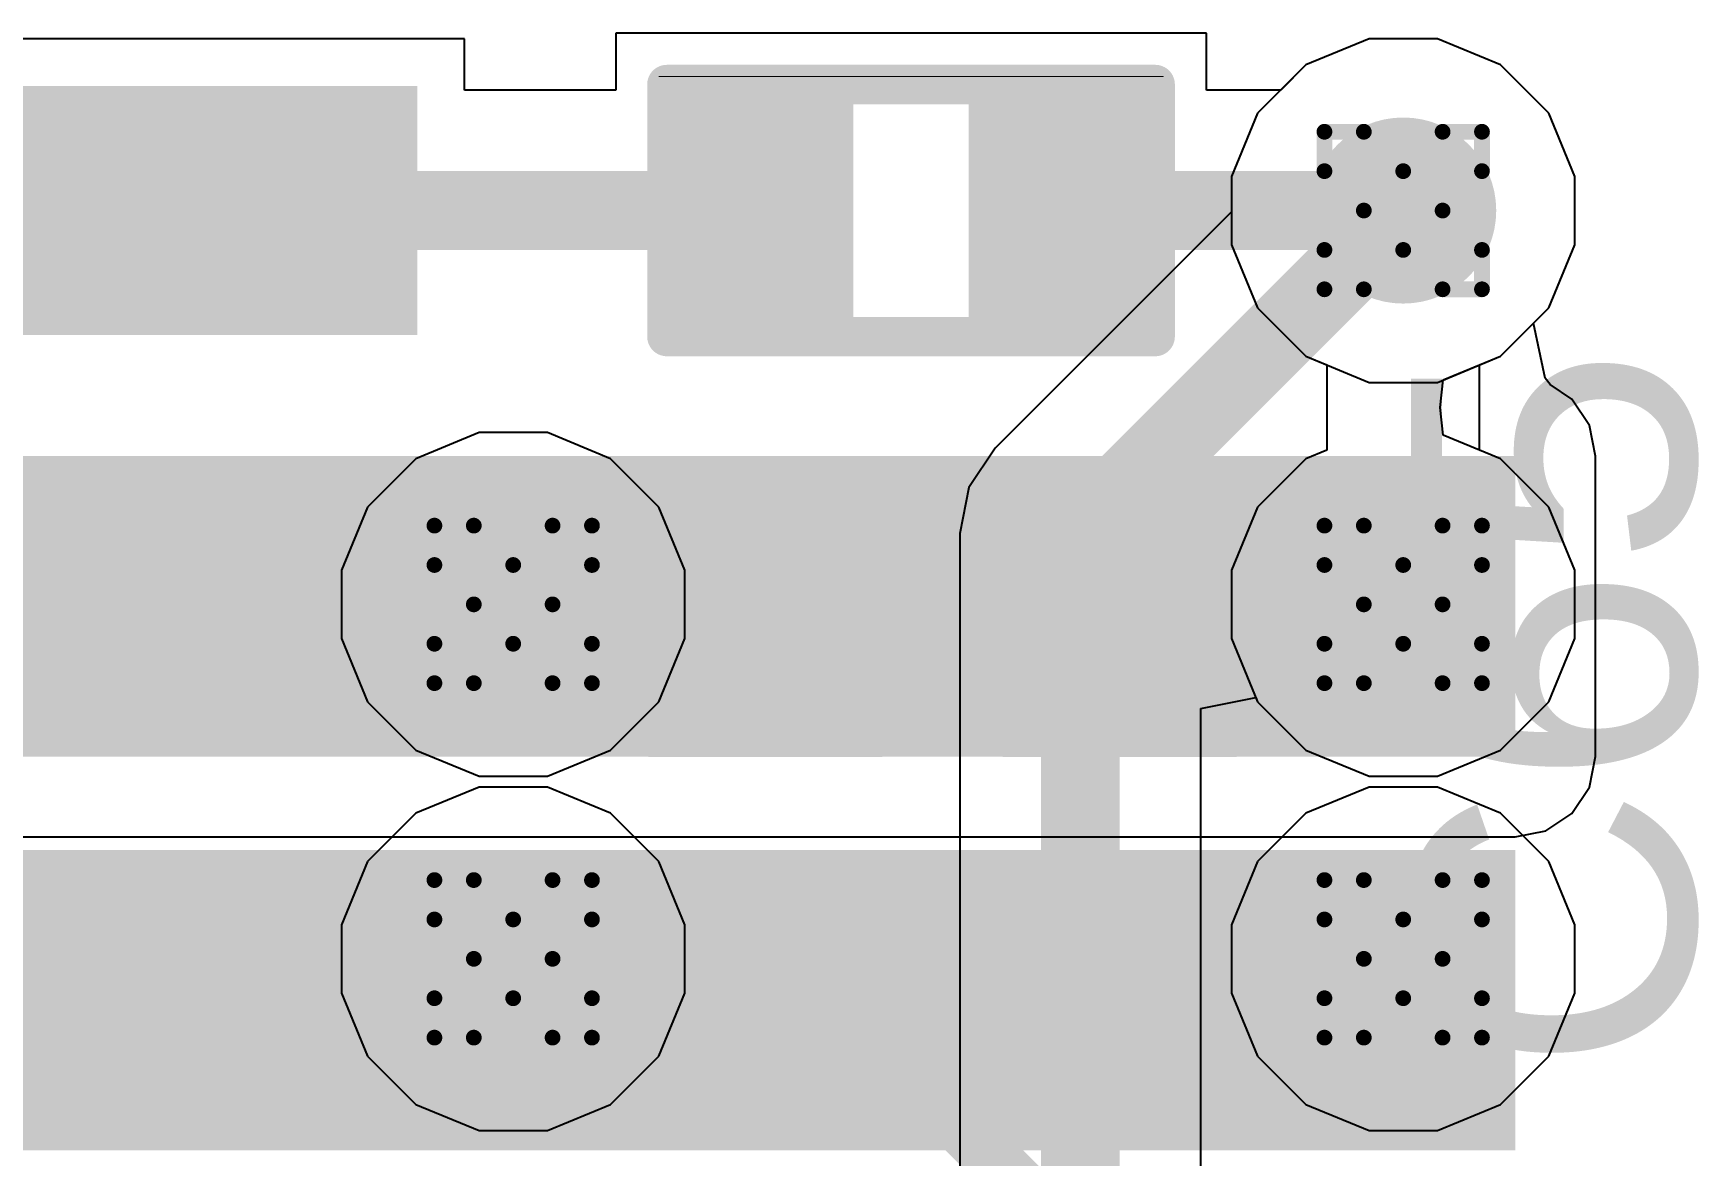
# Model space of a CAD drawing. Header units: inches. Extents: x -11 to 5379, y 0 to 5429.
# Drawn here: x 55.86 to 61.23, y 77.42 to 81.04 of the extents above; entities that cross this region are included whole.
import ezdxf

# ---------------------------------------------------------------- set-up
doc = ezdxf.new("R2010")
doc.units = ezdxf.units.IN
for name, color, linetype in [('Bottom Layer', 5, 'Continuous'), ('Drill Drawing', 1, 'Continuous'), ('GND', 16, 'Continuous'), ('PWR', 76, 'Continuous'), ('Top Layer', 1, 'Continuous'), ('Top Overlay', 2, 'Continuous'), ('Top Paste', 8, 'Continuous'), ('Top Solder', 216, 'Continuous'), ('Via Holes', 16, 'Continuous')]:
    doc.layers.add(name, color=color, linetype=linetype)
doc.styles.add('Arial', font='', dxfattribs={"height": 0.2})
doc.styles.get('Arial').set_extended_font_data('Arial')

# ---------------------------------------------------------------- blocks, each defined once
blk = doc.blocks.new('C___0402_8')
at = {"layer": 'Top Layer'}
for points in [[(-0.6985, -0.3175), (-0.6985, 0.3175), (-0.2413, 0.3175), (-0.2413, -0.3175)], [(0.2413, -0.3175), (0.2413, 0.3175), (0.6985, 0.3175), (0.6985, -0.3175)]]:
    blk.add_hatch(color=1, dxfattribs=at).paths.add_polyline_path(points)
at = {"layer": 'Top Paste'}
for points in [[(-0.6985, -0.3175), (-0.6985, 0.3175), (-0.2413, 0.3175), (-0.2413, -0.3175)], [(0.2413, -0.3175), (0.2413, 0.3175), (0.6985, 0.3175), (0.6985, -0.3175)]]:
    blk.add_hatch(color=8, dxfattribs=at).paths.add_polyline_path(points)
at = {"layer": 'Top Solder'}
for points in [[(-0.7585, -0.3775), (-0.7585, 0.3775), (-0.1813, 0.3775), (-0.1813, -0.3775)], [(0.1813, -0.3775), (0.1813, 0.3775), (0.7585, 0.3775), (0.7585, -0.3775)]]:
    blk.add_hatch(color=216, dxfattribs=at).paths.add_polyline_path(points)
at = {"layer": 'Top Overlay'}
for points in [[(-0.7874, 0.4064, 0.127, 0.127, 0), (-0.7874, -0.4064, 0.127, 0.127, 0)], [(-0.7874, 0.4064, 0.127, 0.127, 0), (-0.2794, 0.4064, 0.127, 0.127, 0)], [(0.2794, 0.4064, 0.127, 0.127, 0), (0.7874, 0.4064, 0.127, 0.127, 0)], [(0.7874, 0.4064, 0.127, 0.127, 0), (0.7874, -0.4064, 0.127, 0.127, 0)], [(-0.7874, -0.4064, 0.127, 0.127, 0), (-0.2794, -0.4064, 0.127, 0.127, 0)], [(0.2794, -0.4064, 0.127, 0.127, 0), (0.7874, -0.4064, 0.127, 0.127, 0)]]:
    blk.add_lwpolyline(points, format="xyseb", dxfattribs=at)
for points in [[(-0.8191, 0.4064, 0.0635, 0.0635, 1), (-0.7556, 0.4064, 0.0635, 0.0635, 1)], [(-0.8191, 0.4064, 0.0635, 0.0635, 1), (-0.7556, 0.4064, 0.0635, 0.0635, 1)], [(-0.3111, 0.4064, 0.0635, 0.0635, 1), (-0.2477, 0.4064, 0.0635, 0.0635, 1)], [(0.2477, 0.4064, 0.0635, 0.0635, 1), (0.3111, 0.4064, 0.0635, 0.0635, 1)], [(0.7556, 0.4064, 0.0635, 0.0635, 1), (0.8191, 0.4064, 0.0635, 0.0635, 1)], [(0.7556, 0.4064, 0.0635, 0.0635, 1), (0.8191, 0.4064, 0.0635, 0.0635, 1)], [(-0.8191, -0.4064, 0.0635, 0.0635, 1), (-0.7556, -0.4064, 0.0635, 0.0635, 1)], [(-0.8191, -0.4064, 0.0635, 0.0635, 1), (-0.7556, -0.4064, 0.0635, 0.0635, 1)], [(-0.3111, -0.4064, 0.0635, 0.0635, 1), (-0.2477, -0.4064, 0.0635, 0.0635, 1)], [(0.2477, -0.4064, 0.0635, 0.0635, 1), (0.3111, -0.4064, 0.0635, 0.0635, 1)], [(0.7556, -0.4064, 0.0635, 0.0635, 1), (0.8191, -0.4064, 0.0635, 0.0635, 1)], [(0.7556, -0.4064, 0.0635, 0.0635, 1), (0.8191, -0.4064, 0.0635, 0.0635, 1)]]:
    blk.add_lwpolyline(points, format="xyseb", close=True, dxfattribs=at)
blk = doc.blocks.new('SOIC_8_0_154___3_90___W______62')
at = {"layer": 'Top Layer'}
for points in [[(-3.475, 0.335), (-3.475, 0.935), (-1.925, 0.935), (-1.925, 0.335)], [(-3.475, -0.935), (-3.475, -0.335), (-1.925, -0.335), (-1.925, -0.935)], [(-3.475, -2.205), (-3.475, -1.605), (-1.925, -1.605), (-1.925, -2.205)]]:
    blk.add_hatch(color=1, dxfattribs=at).paths.add_polyline_path(points)
at = {"layer": 'Top Paste'}
for points in [[(-3.475, 0.335), (-3.475, 0.935), (-1.925, 0.935), (-1.925, 0.335)], [(-3.475, -0.935), (-3.475, -0.335), (-1.925, -0.335), (-1.925, -0.935)], [(-3.475, -2.205), (-3.475, -1.605), (-1.925, -1.605), (-1.925, -2.205)]]:
    blk.add_hatch(color=8, dxfattribs=at).paths.add_polyline_path(points)
at = {"layer": 'Top Solder'}
for points in [[(-3.5766, 0.2334), (-3.5766, 1.0366), (-1.8234, 1.0366), (-1.8234, 0.2334)], [(-3.5766, -1.0366), (-3.5766, -0.2334), (-1.8234, -0.2334), (-1.8234, -1.0366)], [(-3.5766, -2.3066), (-3.5766, -1.5034), (-1.8234, -1.5034), (-1.8234, -2.3066)]]:
    blk.add_hatch(color=216, dxfattribs=at).paths.add_polyline_path(points)
blk = doc.blocks.new('R___0402_66')
at = {"layer": 'Top Layer'}
for points in [[(-0.6985, -0.3175), (-0.6985, 0.3175), (-0.2413, 0.3175), (-0.2413, -0.3175)], [(0.2413, -0.3175), (0.2413, 0.3175), (0.6985, 0.3175), (0.6985, -0.3175)]]:
    blk.add_hatch(color=1, dxfattribs=at).paths.add_polyline_path(points)
at = {"layer": 'Top Paste'}
for points in [[(-0.6985, -0.3175), (-0.6985, 0.3175), (-0.2413, 0.3175), (-0.2413, -0.3175)], [(0.2413, -0.3175), (0.2413, 0.3175), (0.6985, 0.3175), (0.6985, -0.3175)]]:
    blk.add_hatch(color=8, dxfattribs=at).paths.add_polyline_path(points)
at = {"layer": 'Top Solder'}
for points in [[(-0.7535, -0.3725), (-0.7535, 0.3725), (-0.1863, 0.3725), (-0.1863, -0.3725)], [(0.1863, -0.3725), (0.1863, 0.3725), (0.7535, 0.3725), (0.7535, -0.3725)]]:
    blk.add_hatch(color=216, dxfattribs=at).paths.add_polyline_path(points)
at = {"layer": 'Top Overlay'}
for points in [[(-0.7874, 0.4064, 0.127, 0.127, 0), (-0.7874, -0.4064, 0.127, 0.127, 0)], [(0.7874, 0.4064, 0.127, 0.127, 0), (-0.7874, 0.4064, 0.127, 0.127, 0)], [(0.7874, 0.4064, 0.127, 0.127, 0), (0.7874, -0.4064, 0.127, 0.127, 0)], [(0.7874, -0.4064, 0.127, 0.127, 0), (-0.7874, -0.4064, 0.127, 0.127, 0)], [(0.8128, -0.4318, 0.00323, 0.00323, 0), (-0.8128, -0.4318, 0.00323, 0.00323, 0)]]:
    blk.add_lwpolyline(points, format="xyseb", dxfattribs=at)
for points in [[(-0.8191, 0.4064, 0.0635, 0.0635, 1), (-0.7556, 0.4064, 0.0635, 0.0635, 1)], [(-0.8191, 0.4064, 0.0635, 0.0635, 1), (-0.7556, 0.4064, 0.0635, 0.0635, 1)], [(0.7556, 0.4064, 0.0635, 0.0635, 1), (0.8191, 0.4064, 0.0635, 0.0635, 1)], [(0.7556, 0.4064, 0.0635, 0.0635, 1), (0.8191, 0.4064, 0.0635, 0.0635, 1)], [(-0.8191, -0.4064, 0.0635, 0.0635, 1), (-0.7556, -0.4064, 0.0635, 0.0635, 1)], [(-0.8191, -0.4064, 0.0635, 0.0635, 1), (-0.7556, -0.4064, 0.0635, 0.0635, 1)], [(0.7556, -0.4064, 0.0635, 0.0635, 1), (0.8191, -0.4064, 0.0635, 0.0635, 1)], [(0.7556, -0.4064, 0.0635, 0.0635, 1), (0.8191, -0.4064, 0.0635, 0.0635, 1)], [(-0.8136, -0.4318, 0.00161, 0.00161, 1), (-0.812, -0.4318, 0.00161, 0.00161, 1)], [(0.812, -0.4318, 0.00161, 0.00161, 1), (0.8136, -0.4318, 0.00161, 0.00161, 1)]]:
    blk.add_lwpolyline(points, format="xyseb", close=True, dxfattribs=at)
blk = doc.blocks.new('C___0402_72')
at = {"layer": 'Top Layer'}
for points in [[(-0.6985, -0.3175), (-0.6985, 0.3175), (-0.2413, 0.3175), (-0.2413, -0.3175)], [(0.2413, -0.3175), (0.2413, 0.3175), (0.6985, 0.3175), (0.6985, -0.3175)]]:
    blk.add_hatch(color=1, dxfattribs=at).paths.add_polyline_path(points)
at = {"layer": 'Top Paste'}
for points in [[(-0.6985, -0.3175), (-0.6985, 0.3175), (-0.2413, 0.3175), (-0.2413, -0.3175)], [(0.2413, -0.3175), (0.2413, 0.3175), (0.6985, 0.3175), (0.6985, -0.3175)]]:
    blk.add_hatch(color=8, dxfattribs=at).paths.add_polyline_path(points)
at = {"layer": 'Top Solder'}
for points in [[(-0.7585, -0.3775), (-0.7585, 0.3775), (-0.1813, 0.3775), (-0.1813, -0.3775)], [(0.1813, -0.3775), (0.1813, 0.3775), (0.7585, 0.3775), (0.7585, -0.3775)]]:
    blk.add_hatch(color=216, dxfattribs=at).paths.add_polyline_path(points)
at = {"layer": 'Top Overlay'}
for points in [[(-0.7874, 0.4064, 0.127, 0.127, 0), (-0.7874, -0.4064, 0.127, 0.127, 0)], [(-0.7874, 0.4064, 0.127, 0.127, 0), (-0.2794, 0.4064, 0.127, 0.127, 0)], [(0.2794, 0.4064, 0.127, 0.127, 0), (0.7874, 0.4064, 0.127, 0.127, 0)], [(0.7874, 0.4064, 0.127, 0.127, 0), (0.7874, -0.4064, 0.127, 0.127, 0)], [(-0.7874, -0.4064, 0.127, 0.127, 0), (-0.2794, -0.4064, 0.127, 0.127, 0)], [(0.2794, -0.4064, 0.127, 0.127, 0), (0.7874, -0.4064, 0.127, 0.127, 0)]]:
    blk.add_lwpolyline(points, format="xyseb", dxfattribs=at)
for points in [[(-0.8191, 0.4064, 0.0635, 0.0635, 1), (-0.7556, 0.4064, 0.0635, 0.0635, 1)], [(-0.8191, 0.4064, 0.0635, 0.0635, 1), (-0.7556, 0.4064, 0.0635, 0.0635, 1)], [(-0.3111, 0.4064, 0.0635, 0.0635, 1), (-0.2477, 0.4064, 0.0635, 0.0635, 1)], [(0.2477, 0.4064, 0.0635, 0.0635, 1), (0.3111, 0.4064, 0.0635, 0.0635, 1)], [(0.7556, 0.4064, 0.0635, 0.0635, 1), (0.8191, 0.4064, 0.0635, 0.0635, 1)], [(0.7556, 0.4064, 0.0635, 0.0635, 1), (0.8191, 0.4064, 0.0635, 0.0635, 1)], [(-0.8191, -0.4064, 0.0635, 0.0635, 1), (-0.7556, -0.4064, 0.0635, 0.0635, 1)], [(-0.8191, -0.4064, 0.0635, 0.0635, 1), (-0.7556, -0.4064, 0.0635, 0.0635, 1)], [(-0.3111, -0.4064, 0.0635, 0.0635, 1), (-0.2477, -0.4064, 0.0635, 0.0635, 1)], [(0.2477, -0.4064, 0.0635, 0.0635, 1), (0.3111, -0.4064, 0.0635, 0.0635, 1)], [(0.7556, -0.4064, 0.0635, 0.0635, 1), (0.8191, -0.4064, 0.0635, 0.0635, 1)], [(0.7556, -0.4064, 0.0635, 0.0635, 1), (0.8191, -0.4064, 0.0635, 0.0635, 1)]]:
    blk.add_lwpolyline(points, format="xyseb", close=True, dxfattribs=at)

msp = doc.modelspace()

# ---------------------------------------------------------------- hatches: boundary and pattern name
at = {"layer": 'Bottom Layer'}
h = msp.add_hatch(color=5, dxfattribs=at)
edge = h.paths.add_edge_path()
edge.add_arc((60.2742, 80.4653), 0.3, 0, 360)
h = msp.add_hatch(color=5, dxfattribs=at)
edge = h.paths.add_edge_path()
edge.add_arc((57.404, 79.1953), 0.3, 0, 360)
h = msp.add_hatch(color=5, dxfattribs=at)
edge = h.paths.add_edge_path()
edge.add_arc((60.2742, 79.1953), 0.3, 0, 360)
h = msp.add_hatch(color=5, dxfattribs=at)
edge = h.paths.add_edge_path()
edge.add_arc((57.404, 78.0523), 0.3, 0, 360)
h = msp.add_hatch(color=5, dxfattribs=at)
edge = h.paths.add_edge_path()
edge.add_arc((60.2742, 78.0523), 0.3, 0, 360)
at = {"layer": 'GND'}
h = msp.add_hatch(color=16, dxfattribs=at)
edge = h.paths.add_edge_path()
edge.add_arc((60.2742, 80.4653), 0.3, 0, 360)
h = msp.add_hatch(color=16, dxfattribs=at)
edge = h.paths.add_edge_path()
edge.add_arc((57.404, 79.1953), 0.3, 0, 360)
h = msp.add_hatch(color=16, dxfattribs=at)
edge = h.paths.add_edge_path()
edge.add_arc((60.2742, 79.1953), 0.3, 0, 360)
h = msp.add_hatch(color=16, dxfattribs=at)
edge = h.paths.add_edge_path()
edge.add_arc((57.404, 78.0523), 0.3, 0, 360)
h = msp.add_hatch(color=16, dxfattribs=at)
edge = h.paths.add_edge_path()
edge.add_arc((60.2742, 78.0523), 0.3, 0, 360)
at = {"layer": 'PWR'}
h = msp.add_hatch(color=76, dxfattribs=at)
edge = h.paths.add_edge_path()
edge.add_arc((60.2742, 80.4653), 0.3, 0, 360)
h = msp.add_hatch(color=76, dxfattribs=at)
edge = h.paths.add_edge_path()
edge.add_arc((57.404, 79.1953), 0.3, 0, 360)
h = msp.add_hatch(color=76, dxfattribs=at)
edge = h.paths.add_edge_path()
edge.add_arc((60.2742, 79.1953), 0.3, 0, 360)
h = msp.add_hatch(color=76, dxfattribs=at)
edge = h.paths.add_edge_path()
edge.add_arc((57.404, 78.0523), 0.3, 0, 360)
h = msp.add_hatch(color=76, dxfattribs=at)
edge = h.paths.add_edge_path()
edge.add_arc((60.2742, 78.0523), 0.3, 0, 360)
at = {"layer": 'Top Layer'}
h = msp.add_hatch(color=1, dxfattribs=at)
edge = h.paths.add_edge_path()
edge.add_arc((60.2742, 80.4653), 0.3, 0, 360)
for points in [[(55.3455, 78.7046), (60.6353, 78.7046), (60.6353, 79.6735), (55.3455, 79.6735)], [(55.3455, 77.4346), (60.6353, 77.4346), (60.6353, 78.4035), (55.3455, 78.4035)]]:
    msp.add_hatch(color=1, dxfattribs=at).paths.add_polyline_path(points)
h = msp.add_hatch(color=1, dxfattribs=at)
edge = h.paths.add_edge_path()
edge.add_arc((57.404, 79.1953), 0.3, 0, 360)
h = msp.add_hatch(color=1, dxfattribs=at)
edge = h.paths.add_edge_path()
edge.add_arc((60.2742, 79.1953), 0.3, 0, 360)
h = msp.add_hatch(color=1, dxfattribs=at)
edge = h.paths.add_edge_path()
edge.add_arc((57.404, 78.0523), 0.3, 0, 360)
h = msp.add_hatch(color=1, dxfattribs=at)
edge = h.paths.add_edge_path()
edge.add_arc((60.2742, 78.0523), 0.3, 0, 360)
at = {"layer": 'Via Holes'}
h = msp.add_hatch(color=7, dxfattribs=at)
edge = h.paths.add_edge_path()
edge.add_arc((60.2742, 80.4653), 0.15, 0, 360)
h = msp.add_hatch(color=7, dxfattribs=at)
edge = h.paths.add_edge_path()
edge.add_arc((57.404, 79.1953), 0.15, 0, 360)
h = msp.add_hatch(color=7, dxfattribs=at)
edge = h.paths.add_edge_path()
edge.add_arc((60.2742, 79.1953), 0.15, 0, 360)
h = msp.add_hatch(color=7, dxfattribs=at)
edge = h.paths.add_edge_path()
edge.add_arc((57.404, 78.0523), 0.15, 0, 360)
h = msp.add_hatch(color=7, dxfattribs=at)
edge = h.paths.add_edge_path()
edge.add_arc((60.2742, 78.0523), 0.15, 0, 360)

# ---------------------------------------------------------------- linework, layer by layer
at = {"layer": 'Bottom Layer'}
for p, q in [((60.164, 81.0193), (59.9604, 80.9349)), ((60.3844, 81.0193), (60.164, 81.0193)), ((60.588, 80.9349), (60.3844, 81.0193)), ((59.9604, 80.9349), (59.8045, 80.7791)), ((60.7439, 80.7791), (60.588, 80.9349)), ((59.8045, 80.7791), (59.7202, 80.5755)), ((60.8282, 80.5755), (60.7439, 80.7791)), ((59.7202, 80.5755), (59.7202, 80.4607)), ((60.8282, 80.3551), (60.8282, 80.5755)), ((59.7202, 80.4607), (58.9581, 79.6986)), ((60.7439, 80.1515), (60.8282, 80.3551)), ((60.588, 79.9956), (60.7439, 80.1515)), ((60.4035, 79.9192), (60.588, 79.9956)), ((60.3935, 79.8303), (60.4035, 79.9192)), ((60.4035, 79.7414), (60.3935, 79.8303)), ((57.2938, 79.7493), (57.0902, 79.6649)), ((57.5142, 79.7493), (57.2938, 79.7493)), ((57.7178, 79.6649), (57.5142, 79.7493)), ((60.588, 79.6649), (60.4035, 79.7414)), ((57.0902, 79.6649), (56.9343, 79.5091)), ((57.8737, 79.5091), (57.7178, 79.6649)), ((58.9581, 79.6986), (58.8739, 79.5725)), ((60.7439, 79.5091), (60.588, 79.6649)), ((58.8739, 79.5725), (58.8443, 79.4239)), ((56.9343, 79.5091), (56.85, 79.3055)), ((57.958, 79.3055), (57.8737, 79.5091)), ((60.8282, 79.3055), (60.7439, 79.5091)), ((58.8443, 79.4239), (58.8443, 70.8292)), ((56.85, 79.3055), (56.85, 79.0851)), ((57.958, 79.0851), (57.958, 79.3055)), ((60.8282, 79.0851), (60.8282, 79.3055)), ((56.85, 79.0851), (56.9343, 78.8815)), ((57.8737, 78.8815), (57.958, 79.0851)), ((60.7439, 78.8815), (60.8282, 79.0851)), ((56.9343, 78.8815), (57.0902, 78.7256)), ((57.7178, 78.7256), (57.8737, 78.8815)), ((59.6213, 78.8593), (59.7991, 78.8947)), ((59.6213, 76.9913), (59.6213, 78.8593)), ((59.7991, 78.8947), (59.8045, 78.8815)), ((59.8045, 78.8815), (59.9604, 78.7256)), ((60.588, 78.7256), (60.7439, 78.8815)), ((57.0902, 78.7256), (57.2938, 78.6413)), ((57.5142, 78.6413), (57.7178, 78.7256)), ((59.9604, 78.7256), (60.164, 78.6413)), ((60.3844, 78.6413), (60.588, 78.7256)), ((57.2938, 78.6413), (57.5142, 78.6413)), ((60.164, 78.6413), (60.3844, 78.6413))]:
    msp.add_line(p, q, dxfattribs=at)
for points in [[(59.2328, 79.4239, 0.254, 0.254, 0), (60.2742, 80.4653, 0.254, 0.254, 0)], [(59.2328, 70.4342, 0.254, 0.254, 0), (59.2328, 79.4239, 0.254, 0.254, 0)]]:
    msp.add_lwpolyline(points, format="xyseb", dxfattribs=at)
for points in [[(60.2107, 80.4653, 0.127, 0.127, 1), (60.3377, 80.4653, 0.127, 0.127, 1)], [(59.1693, 79.4239, 0.127, 0.127, 1), (59.2963, 79.4239, 0.127, 0.127, 1)], [(59.1693, 79.4239, 0.127, 0.127, 1), (59.2963, 79.4239, 0.127, 0.127, 1)]]:
    msp.add_lwpolyline(points, format="xyseb", close=True, dxfattribs=at)
at = {"layer": 'Drill Drawing'}
for points in [[(60.0202, 80.5923, 0.0508, 0.0508, 0), (60.0202, 80.7193, 0.0508, 0.0508, 0)], [(60.0202, 80.7193, 0.0508, 0.0508, 0), (60.1472, 80.7193, 0.0508, 0.0508, 0)], [(60.1472, 80.7193, 0.0508, 0.0508, 0), (60.2742, 80.5923, 0.0508, 0.0508, 0)], [(60.2742, 80.5923, 0.0508, 0.0508, 0), (60.4012, 80.7193, 0.0508, 0.0508, 0)], [(60.4012, 80.7193, 0.0508, 0.0508, 0), (60.5282, 80.7193, 0.0508, 0.0508, 0)], [(60.5282, 80.5923, 0.0508, 0.0508, 0), (60.5282, 80.7193, 0.0508, 0.0508, 0)], [(60.0202, 80.5923, 0.0508, 0.0508, 0), (60.1472, 80.4653, 0.0508, 0.0508, 0)], [(60.4012, 80.4653, 0.0508, 0.0508, 0), (60.5282, 80.5923, 0.0508, 0.0508, 0)], [(60.0202, 80.3383, 0.0508, 0.0508, 0), (60.1472, 80.4653, 0.0508, 0.0508, 0)], [(60.4012, 80.4653, 0.0508, 0.0508, 0), (60.5282, 80.3383, 0.0508, 0.0508, 0)], [(60.0202, 80.2113, 0.0508, 0.0508, 0), (60.0202, 80.3383, 0.0508, 0.0508, 0)], [(60.1472, 80.2113, 0.0508, 0.0508, 0), (60.2742, 80.3383, 0.0508, 0.0508, 0)], [(60.2742, 80.3383, 0.0508, 0.0508, 0), (60.4012, 80.2113, 0.0508, 0.0508, 0)], [(60.5282, 80.2113, 0.0508, 0.0508, 0), (60.5282, 80.3383, 0.0508, 0.0508, 0)], [(60.0202, 80.2113, 0.0508, 0.0508, 0), (60.1472, 80.2113, 0.0508, 0.0508, 0)], [(60.4012, 80.2113, 0.0508, 0.0508, 0), (60.5282, 80.2113, 0.0508, 0.0508, 0)], [(57.15, 79.3223, 0.0508, 0.0508, 0), (57.15, 79.4493, 0.0508, 0.0508, 0)], [(57.15, 79.4493, 0.0508, 0.0508, 0), (57.277, 79.4493, 0.0508, 0.0508, 0)], [(57.277, 79.4493, 0.0508, 0.0508, 0), (57.404, 79.3223, 0.0508, 0.0508, 0)], [(57.404, 79.3223, 0.0508, 0.0508, 0), (57.531, 79.4493, 0.0508, 0.0508, 0)], [(57.531, 79.4493, 0.0508, 0.0508, 0), (57.658, 79.4493, 0.0508, 0.0508, 0)], [(57.658, 79.3223, 0.0508, 0.0508, 0), (57.658, 79.4493, 0.0508, 0.0508, 0)], [(60.0202, 79.3223, 0.0508, 0.0508, 0), (60.0202, 79.4493, 0.0508, 0.0508, 0)], [(60.0202, 79.4493, 0.0508, 0.0508, 0), (60.1472, 79.4493, 0.0508, 0.0508, 0)], [(60.1472, 79.4493, 0.0508, 0.0508, 0), (60.2742, 79.3223, 0.0508, 0.0508, 0)], [(60.2742, 79.3223, 0.0508, 0.0508, 0), (60.4012, 79.4493, 0.0508, 0.0508, 0)], [(60.4012, 79.4493, 0.0508, 0.0508, 0), (60.5282, 79.4493, 0.0508, 0.0508, 0)], [(60.5282, 79.3223, 0.0508, 0.0508, 0), (60.5282, 79.4493, 0.0508, 0.0508, 0)], [(57.15, 79.3223, 0.0508, 0.0508, 0), (57.277, 79.1953, 0.0508, 0.0508, 0)], [(57.531, 79.1953, 0.0508, 0.0508, 0), (57.658, 79.3223, 0.0508, 0.0508, 0)], [(60.0202, 79.3223, 0.0508, 0.0508, 0), (60.1472, 79.1953, 0.0508, 0.0508, 0)], [(60.4012, 79.1953, 0.0508, 0.0508, 0), (60.5282, 79.3223, 0.0508, 0.0508, 0)], [(57.15, 79.0683, 0.0508, 0.0508, 0), (57.277, 79.1953, 0.0508, 0.0508, 0)], [(57.531, 79.1953, 0.0508, 0.0508, 0), (57.658, 79.0683, 0.0508, 0.0508, 0)], [(60.0202, 79.0683, 0.0508, 0.0508, 0), (60.1472, 79.1953, 0.0508, 0.0508, 0)], [(60.4012, 79.1953, 0.0508, 0.0508, 0), (60.5282, 79.0683, 0.0508, 0.0508, 0)], [(57.15, 78.9413, 0.0508, 0.0508, 0), (57.15, 79.0683, 0.0508, 0.0508, 0)], [(57.277, 78.9413, 0.0508, 0.0508, 0), (57.404, 79.0683, 0.0508, 0.0508, 0)], [(57.404, 79.0683, 0.0508, 0.0508, 0), (57.531, 78.9413, 0.0508, 0.0508, 0)], [(57.658, 78.9413, 0.0508, 0.0508, 0), (57.658, 79.0683, 0.0508, 0.0508, 0)], [(60.0202, 78.9413, 0.0508, 0.0508, 0), (60.0202, 79.0683, 0.0508, 0.0508, 0)], [(60.1472, 78.9413, 0.0508, 0.0508, 0), (60.2742, 79.0683, 0.0508, 0.0508, 0)], [(60.2742, 79.0683, 0.0508, 0.0508, 0), (60.4012, 78.9413, 0.0508, 0.0508, 0)], [(60.5282, 78.9413, 0.0508, 0.0508, 0), (60.5282, 79.0683, 0.0508, 0.0508, 0)], [(57.15, 78.9413, 0.0508, 0.0508, 0), (57.277, 78.9413, 0.0508, 0.0508, 0)], [(57.531, 78.9413, 0.0508, 0.0508, 0), (57.658, 78.9413, 0.0508, 0.0508, 0)], [(60.0202, 78.9413, 0.0508, 0.0508, 0), (60.1472, 78.9413, 0.0508, 0.0508, 0)], [(60.4012, 78.9413, 0.0508, 0.0508, 0), (60.5282, 78.9413, 0.0508, 0.0508, 0)], [(57.15, 78.1793, 0.0508, 0.0508, 0), (57.15, 78.3063, 0.0508, 0.0508, 0)], [(57.15, 78.3063, 0.0508, 0.0508, 0), (57.277, 78.3063, 0.0508, 0.0508, 0)], [(57.277, 78.3063, 0.0508, 0.0508, 0), (57.404, 78.1793, 0.0508, 0.0508, 0)], [(57.404, 78.1793, 0.0508, 0.0508, 0), (57.531, 78.3063, 0.0508, 0.0508, 0)], [(57.531, 78.3063, 0.0508, 0.0508, 0), (57.658, 78.3063, 0.0508, 0.0508, 0)], [(57.658, 78.1793, 0.0508, 0.0508, 0), (57.658, 78.3063, 0.0508, 0.0508, 0)], [(60.0202, 78.1793, 0.0508, 0.0508, 0), (60.0202, 78.3063, 0.0508, 0.0508, 0)], [(60.0202, 78.3063, 0.0508, 0.0508, 0), (60.1472, 78.3063, 0.0508, 0.0508, 0)], [(60.1472, 78.3063, 0.0508, 0.0508, 0), (60.2742, 78.1793, 0.0508, 0.0508, 0)], [(60.2742, 78.1793, 0.0508, 0.0508, 0), (60.4012, 78.3063, 0.0508, 0.0508, 0)], [(60.4012, 78.3063, 0.0508, 0.0508, 0), (60.5282, 78.3063, 0.0508, 0.0508, 0)], [(60.5282, 78.1793, 0.0508, 0.0508, 0), (60.5282, 78.3063, 0.0508, 0.0508, 0)], [(57.15, 78.1793, 0.0508, 0.0508, 0), (57.277, 78.0523, 0.0508, 0.0508, 0)], [(57.531, 78.0523, 0.0508, 0.0508, 0), (57.658, 78.1793, 0.0508, 0.0508, 0)], [(60.0202, 78.1793, 0.0508, 0.0508, 0), (60.1472, 78.0523, 0.0508, 0.0508, 0)], [(60.4012, 78.0523, 0.0508, 0.0508, 0), (60.5282, 78.1793, 0.0508, 0.0508, 0)], [(57.15, 77.9253, 0.0508, 0.0508, 0), (57.277, 78.0523, 0.0508, 0.0508, 0)], [(57.531, 78.0523, 0.0508, 0.0508, 0), (57.658, 77.9253, 0.0508, 0.0508, 0)], [(60.0202, 77.9253, 0.0508, 0.0508, 0), (60.1472, 78.0523, 0.0508, 0.0508, 0)], [(60.4012, 78.0523, 0.0508, 0.0508, 0), (60.5282, 77.9253, 0.0508, 0.0508, 0)], [(57.15, 77.7983, 0.0508, 0.0508, 0), (57.15, 77.9253, 0.0508, 0.0508, 0)], [(57.277, 77.7983, 0.0508, 0.0508, 0), (57.404, 77.9253, 0.0508, 0.0508, 0)], [(57.404, 77.9253, 0.0508, 0.0508, 0), (57.531, 77.7983, 0.0508, 0.0508, 0)], [(57.658, 77.7983, 0.0508, 0.0508, 0), (57.658, 77.9253, 0.0508, 0.0508, 0)], [(60.0202, 77.7983, 0.0508, 0.0508, 0), (60.0202, 77.9253, 0.0508, 0.0508, 0)], [(60.1472, 77.7983, 0.0508, 0.0508, 0), (60.2742, 77.9253, 0.0508, 0.0508, 0)], [(60.2742, 77.9253, 0.0508, 0.0508, 0), (60.4012, 77.7983, 0.0508, 0.0508, 0)], [(60.5282, 77.7983, 0.0508, 0.0508, 0), (60.5282, 77.9253, 0.0508, 0.0508, 0)], [(57.15, 77.7983, 0.0508, 0.0508, 0), (57.277, 77.7983, 0.0508, 0.0508, 0)], [(57.531, 77.7983, 0.0508, 0.0508, 0), (57.658, 77.7983, 0.0508, 0.0508, 0)], [(60.0202, 77.7983, 0.0508, 0.0508, 0), (60.1472, 77.7983, 0.0508, 0.0508, 0)], [(60.4012, 77.7983, 0.0508, 0.0508, 0), (60.5282, 77.7983, 0.0508, 0.0508, 0)]]:
    msp.add_lwpolyline(points, format="xyseb", dxfattribs=at)
for points in [[(60.0075, 80.7193, 0.0254, 0.0254, 1), (60.0329, 80.7193, 0.0254, 0.0254, 1)], [(60.0075, 80.7193, 0.0254, 0.0254, 1), (60.0329, 80.7193, 0.0254, 0.0254, 1)], [(60.1345, 80.7193, 0.0254, 0.0254, 1), (60.1599, 80.7193, 0.0254, 0.0254, 1)], [(60.1345, 80.7193, 0.0254, 0.0254, 1), (60.1599, 80.7193, 0.0254, 0.0254, 1)], [(60.3885, 80.7193, 0.0254, 0.0254, 1), (60.4139, 80.7193, 0.0254, 0.0254, 1)], [(60.3885, 80.7193, 0.0254, 0.0254, 1), (60.4139, 80.7193, 0.0254, 0.0254, 1)], [(60.5155, 80.7193, 0.0254, 0.0254, 1), (60.5409, 80.7193, 0.0254, 0.0254, 1)], [(60.5155, 80.7193, 0.0254, 0.0254, 1), (60.5409, 80.7193, 0.0254, 0.0254, 1)], [(60.0075, 80.5923, 0.0254, 0.0254, 1), (60.0329, 80.5923, 0.0254, 0.0254, 1)], [(60.0075, 80.5923, 0.0254, 0.0254, 1), (60.0329, 80.5923, 0.0254, 0.0254, 1)], [(60.2615, 80.5923, 0.0254, 0.0254, 1), (60.2869, 80.5923, 0.0254, 0.0254, 1)], [(60.2615, 80.5923, 0.0254, 0.0254, 1), (60.2869, 80.5923, 0.0254, 0.0254, 1)], [(60.5155, 80.5923, 0.0254, 0.0254, 1), (60.5409, 80.5923, 0.0254, 0.0254, 1)], [(60.5155, 80.5923, 0.0254, 0.0254, 1), (60.5409, 80.5923, 0.0254, 0.0254, 1)], [(60.1345, 80.4653, 0.0254, 0.0254, 1), (60.1599, 80.4653, 0.0254, 0.0254, 1)], [(60.1345, 80.4653, 0.0254, 0.0254, 1), (60.1599, 80.4653, 0.0254, 0.0254, 1)], [(60.3885, 80.4653, 0.0254, 0.0254, 1), (60.4139, 80.4653, 0.0254, 0.0254, 1)], [(60.3885, 80.4653, 0.0254, 0.0254, 1), (60.4139, 80.4653, 0.0254, 0.0254, 1)], [(60.0075, 80.3383, 0.0254, 0.0254, 1), (60.0329, 80.3383, 0.0254, 0.0254, 1)], [(60.0075, 80.3383, 0.0254, 0.0254, 1), (60.0329, 80.3383, 0.0254, 0.0254, 1)], [(60.2615, 80.3383, 0.0254, 0.0254, 1), (60.2869, 80.3383, 0.0254, 0.0254, 1)], [(60.2615, 80.3383, 0.0254, 0.0254, 1), (60.2869, 80.3383, 0.0254, 0.0254, 1)], [(60.5155, 80.3383, 0.0254, 0.0254, 1), (60.5409, 80.3383, 0.0254, 0.0254, 1)], [(60.5155, 80.3383, 0.0254, 0.0254, 1), (60.5409, 80.3383, 0.0254, 0.0254, 1)], [(60.0075, 80.2113, 0.0254, 0.0254, 1), (60.0329, 80.2113, 0.0254, 0.0254, 1)], [(60.0075, 80.2113, 0.0254, 0.0254, 1), (60.0329, 80.2113, 0.0254, 0.0254, 1)], [(60.1345, 80.2113, 0.0254, 0.0254, 1), (60.1599, 80.2113, 0.0254, 0.0254, 1)], [(60.1345, 80.2113, 0.0254, 0.0254, 1), (60.1599, 80.2113, 0.0254, 0.0254, 1)], [(60.3885, 80.2113, 0.0254, 0.0254, 1), (60.4139, 80.2113, 0.0254, 0.0254, 1)], [(60.3885, 80.2113, 0.0254, 0.0254, 1), (60.4139, 80.2113, 0.0254, 0.0254, 1)], [(60.5155, 80.2113, 0.0254, 0.0254, 1), (60.5409, 80.2113, 0.0254, 0.0254, 1)], [(60.5155, 80.2113, 0.0254, 0.0254, 1), (60.5409, 80.2113, 0.0254, 0.0254, 1)], [(57.1373, 79.4493, 0.0254, 0.0254, 1), (57.1627, 79.4493, 0.0254, 0.0254, 1)], [(57.1373, 79.4493, 0.0254, 0.0254, 1), (57.1627, 79.4493, 0.0254, 0.0254, 1)], [(57.2643, 79.4493, 0.0254, 0.0254, 1), (57.2897, 79.4493, 0.0254, 0.0254, 1)], [(57.2643, 79.4493, 0.0254, 0.0254, 1), (57.2897, 79.4493, 0.0254, 0.0254, 1)], [(57.5183, 79.4493, 0.0254, 0.0254, 1), (57.5437, 79.4493, 0.0254, 0.0254, 1)], [(57.5183, 79.4493, 0.0254, 0.0254, 1), (57.5437, 79.4493, 0.0254, 0.0254, 1)], [(57.6453, 79.4493, 0.0254, 0.0254, 1), (57.6707, 79.4493, 0.0254, 0.0254, 1)], [(57.6453, 79.4493, 0.0254, 0.0254, 1), (57.6707, 79.4493, 0.0254, 0.0254, 1)], [(60.0075, 79.4493, 0.0254, 0.0254, 1), (60.0329, 79.4493, 0.0254, 0.0254, 1)], [(60.0075, 79.4493, 0.0254, 0.0254, 1), (60.0329, 79.4493, 0.0254, 0.0254, 1)], [(60.1345, 79.4493, 0.0254, 0.0254, 1), (60.1599, 79.4493, 0.0254, 0.0254, 1)], [(60.1345, 79.4493, 0.0254, 0.0254, 1), (60.1599, 79.4493, 0.0254, 0.0254, 1)], [(60.3885, 79.4493, 0.0254, 0.0254, 1), (60.4139, 79.4493, 0.0254, 0.0254, 1)], [(60.3885, 79.4493, 0.0254, 0.0254, 1), (60.4139, 79.4493, 0.0254, 0.0254, 1)], [(60.5155, 79.4493, 0.0254, 0.0254, 1), (60.5409, 79.4493, 0.0254, 0.0254, 1)], [(60.5155, 79.4493, 0.0254, 0.0254, 1), (60.5409, 79.4493, 0.0254, 0.0254, 1)], [(57.1373, 79.3223, 0.0254, 0.0254, 1), (57.1627, 79.3223, 0.0254, 0.0254, 1)], [(57.1373, 79.3223, 0.0254, 0.0254, 1), (57.1627, 79.3223, 0.0254, 0.0254, 1)], [(57.3913, 79.3223, 0.0254, 0.0254, 1), (57.4167, 79.3223, 0.0254, 0.0254, 1)], [(57.3913, 79.3223, 0.0254, 0.0254, 1), (57.4167, 79.3223, 0.0254, 0.0254, 1)], [(57.6453, 79.3223, 0.0254, 0.0254, 1), (57.6707, 79.3223, 0.0254, 0.0254, 1)], [(57.6453, 79.3223, 0.0254, 0.0254, 1), (57.6707, 79.3223, 0.0254, 0.0254, 1)], [(60.0075, 79.3223, 0.0254, 0.0254, 1), (60.0329, 79.3223, 0.0254, 0.0254, 1)], [(60.0075, 79.3223, 0.0254, 0.0254, 1), (60.0329, 79.3223, 0.0254, 0.0254, 1)], [(60.2615, 79.3223, 0.0254, 0.0254, 1), (60.2869, 79.3223, 0.0254, 0.0254, 1)], [(60.2615, 79.3223, 0.0254, 0.0254, 1), (60.2869, 79.3223, 0.0254, 0.0254, 1)], [(60.5155, 79.3223, 0.0254, 0.0254, 1), (60.5409, 79.3223, 0.0254, 0.0254, 1)], [(60.5155, 79.3223, 0.0254, 0.0254, 1), (60.5409, 79.3223, 0.0254, 0.0254, 1)], [(57.2643, 79.1953, 0.0254, 0.0254, 1), (57.2897, 79.1953, 0.0254, 0.0254, 1)], [(57.2643, 79.1953, 0.0254, 0.0254, 1), (57.2897, 79.1953, 0.0254, 0.0254, 1)], [(57.5183, 79.1953, 0.0254, 0.0254, 1), (57.5437, 79.1953, 0.0254, 0.0254, 1)], [(57.5183, 79.1953, 0.0254, 0.0254, 1), (57.5437, 79.1953, 0.0254, 0.0254, 1)], [(60.1345, 79.1953, 0.0254, 0.0254, 1), (60.1599, 79.1953, 0.0254, 0.0254, 1)], [(60.1345, 79.1953, 0.0254, 0.0254, 1), (60.1599, 79.1953, 0.0254, 0.0254, 1)], [(60.3885, 79.1953, 0.0254, 0.0254, 1), (60.4139, 79.1953, 0.0254, 0.0254, 1)], [(60.3885, 79.1953, 0.0254, 0.0254, 1), (60.4139, 79.1953, 0.0254, 0.0254, 1)], [(57.1373, 79.0683, 0.0254, 0.0254, 1), (57.1627, 79.0683, 0.0254, 0.0254, 1)], [(57.1373, 79.0683, 0.0254, 0.0254, 1), (57.1627, 79.0683, 0.0254, 0.0254, 1)], [(57.3913, 79.0683, 0.0254, 0.0254, 1), (57.4167, 79.0683, 0.0254, 0.0254, 1)], [(57.3913, 79.0683, 0.0254, 0.0254, 1), (57.4167, 79.0683, 0.0254, 0.0254, 1)], [(57.6453, 79.0683, 0.0254, 0.0254, 1), (57.6707, 79.0683, 0.0254, 0.0254, 1)], [(57.6453, 79.0683, 0.0254, 0.0254, 1), (57.6707, 79.0683, 0.0254, 0.0254, 1)], [(60.0075, 79.0683, 0.0254, 0.0254, 1), (60.0329, 79.0683, 0.0254, 0.0254, 1)], [(60.0075, 79.0683, 0.0254, 0.0254, 1), (60.0329, 79.0683, 0.0254, 0.0254, 1)], [(60.2615, 79.0683, 0.0254, 0.0254, 1), (60.2869, 79.0683, 0.0254, 0.0254, 1)], [(60.2615, 79.0683, 0.0254, 0.0254, 1), (60.2869, 79.0683, 0.0254, 0.0254, 1)], [(60.5155, 79.0683, 0.0254, 0.0254, 1), (60.5409, 79.0683, 0.0254, 0.0254, 1)], [(60.5155, 79.0683, 0.0254, 0.0254, 1), (60.5409, 79.0683, 0.0254, 0.0254, 1)], [(57.1373, 78.9413, 0.0254, 0.0254, 1), (57.1627, 78.9413, 0.0254, 0.0254, 1)], [(57.1373, 78.9413, 0.0254, 0.0254, 1), (57.1627, 78.9413, 0.0254, 0.0254, 1)], [(57.2643, 78.9413, 0.0254, 0.0254, 1), (57.2897, 78.9413, 0.0254, 0.0254, 1)], [(57.2643, 78.9413, 0.0254, 0.0254, 1), (57.2897, 78.9413, 0.0254, 0.0254, 1)], [(57.5183, 78.9413, 0.0254, 0.0254, 1), (57.5437, 78.9413, 0.0254, 0.0254, 1)], [(57.5183, 78.9413, 0.0254, 0.0254, 1), (57.5437, 78.9413, 0.0254, 0.0254, 1)], [(57.6453, 78.9413, 0.0254, 0.0254, 1), (57.6707, 78.9413, 0.0254, 0.0254, 1)], [(57.6453, 78.9413, 0.0254, 0.0254, 1), (57.6707, 78.9413, 0.0254, 0.0254, 1)], [(60.0075, 78.9413, 0.0254, 0.0254, 1), (60.0329, 78.9413, 0.0254, 0.0254, 1)], [(60.0075, 78.9413, 0.0254, 0.0254, 1), (60.0329, 78.9413, 0.0254, 0.0254, 1)], [(60.1345, 78.9413, 0.0254, 0.0254, 1), (60.1599, 78.9413, 0.0254, 0.0254, 1)], [(60.1345, 78.9413, 0.0254, 0.0254, 1), (60.1599, 78.9413, 0.0254, 0.0254, 1)], [(60.3885, 78.9413, 0.0254, 0.0254, 1), (60.4139, 78.9413, 0.0254, 0.0254, 1)], [(60.3885, 78.9413, 0.0254, 0.0254, 1), (60.4139, 78.9413, 0.0254, 0.0254, 1)], [(60.5155, 78.9413, 0.0254, 0.0254, 1), (60.5409, 78.9413, 0.0254, 0.0254, 1)], [(60.5155, 78.9413, 0.0254, 0.0254, 1), (60.5409, 78.9413, 0.0254, 0.0254, 1)], [(57.1373, 78.3063, 0.0254, 0.0254, 1), (57.1627, 78.3063, 0.0254, 0.0254, 1)], [(57.1373, 78.3063, 0.0254, 0.0254, 1), (57.1627, 78.3063, 0.0254, 0.0254, 1)], [(57.2643, 78.3063, 0.0254, 0.0254, 1), (57.2897, 78.3063, 0.0254, 0.0254, 1)], [(57.2643, 78.3063, 0.0254, 0.0254, 1), (57.2897, 78.3063, 0.0254, 0.0254, 1)], [(57.5183, 78.3063, 0.0254, 0.0254, 1), (57.5437, 78.3063, 0.0254, 0.0254, 1)], [(57.5183, 78.3063, 0.0254, 0.0254, 1), (57.5437, 78.3063, 0.0254, 0.0254, 1)], [(57.6453, 78.3063, 0.0254, 0.0254, 1), (57.6707, 78.3063, 0.0254, 0.0254, 1)], [(57.6453, 78.3063, 0.0254, 0.0254, 1), (57.6707, 78.3063, 0.0254, 0.0254, 1)], [(60.0075, 78.3063, 0.0254, 0.0254, 1), (60.0329, 78.3063, 0.0254, 0.0254, 1)], [(60.0075, 78.3063, 0.0254, 0.0254, 1), (60.0329, 78.3063, 0.0254, 0.0254, 1)], [(60.1345, 78.3063, 0.0254, 0.0254, 1), (60.1599, 78.3063, 0.0254, 0.0254, 1)], [(60.1345, 78.3063, 0.0254, 0.0254, 1), (60.1599, 78.3063, 0.0254, 0.0254, 1)], [(60.3885, 78.3063, 0.0254, 0.0254, 1), (60.4139, 78.3063, 0.0254, 0.0254, 1)], [(60.3885, 78.3063, 0.0254, 0.0254, 1), (60.4139, 78.3063, 0.0254, 0.0254, 1)], [(60.5155, 78.3063, 0.0254, 0.0254, 1), (60.5409, 78.3063, 0.0254, 0.0254, 1)], [(60.5155, 78.3063, 0.0254, 0.0254, 1), (60.5409, 78.3063, 0.0254, 0.0254, 1)], [(57.1373, 78.1793, 0.0254, 0.0254, 1), (57.1627, 78.1793, 0.0254, 0.0254, 1)], [(57.1373, 78.1793, 0.0254, 0.0254, 1), (57.1627, 78.1793, 0.0254, 0.0254, 1)], [(57.3913, 78.1793, 0.0254, 0.0254, 1), (57.4167, 78.1793, 0.0254, 0.0254, 1)], [(57.3913, 78.1793, 0.0254, 0.0254, 1), (57.4167, 78.1793, 0.0254, 0.0254, 1)], [(57.6453, 78.1793, 0.0254, 0.0254, 1), (57.6707, 78.1793, 0.0254, 0.0254, 1)], [(57.6453, 78.1793, 0.0254, 0.0254, 1), (57.6707, 78.1793, 0.0254, 0.0254, 1)], [(60.0075, 78.1793, 0.0254, 0.0254, 1), (60.0329, 78.1793, 0.0254, 0.0254, 1)], [(60.0075, 78.1793, 0.0254, 0.0254, 1), (60.0329, 78.1793, 0.0254, 0.0254, 1)], [(60.2615, 78.1793, 0.0254, 0.0254, 1), (60.2869, 78.1793, 0.0254, 0.0254, 1)], [(60.2615, 78.1793, 0.0254, 0.0254, 1), (60.2869, 78.1793, 0.0254, 0.0254, 1)], [(60.5155, 78.1793, 0.0254, 0.0254, 1), (60.5409, 78.1793, 0.0254, 0.0254, 1)], [(60.5155, 78.1793, 0.0254, 0.0254, 1), (60.5409, 78.1793, 0.0254, 0.0254, 1)], [(57.2643, 78.0523, 0.0254, 0.0254, 1), (57.2897, 78.0523, 0.0254, 0.0254, 1)], [(57.2643, 78.0523, 0.0254, 0.0254, 1), (57.2897, 78.0523, 0.0254, 0.0254, 1)], [(57.5183, 78.0523, 0.0254, 0.0254, 1), (57.5437, 78.0523, 0.0254, 0.0254, 1)], [(57.5183, 78.0523, 0.0254, 0.0254, 1), (57.5437, 78.0523, 0.0254, 0.0254, 1)], [(60.1345, 78.0523, 0.0254, 0.0254, 1), (60.1599, 78.0523, 0.0254, 0.0254, 1)], [(60.1345, 78.0523, 0.0254, 0.0254, 1), (60.1599, 78.0523, 0.0254, 0.0254, 1)], [(60.3885, 78.0523, 0.0254, 0.0254, 1), (60.4139, 78.0523, 0.0254, 0.0254, 1)], [(60.3885, 78.0523, 0.0254, 0.0254, 1), (60.4139, 78.0523, 0.0254, 0.0254, 1)], [(57.1373, 77.9253, 0.0254, 0.0254, 1), (57.1627, 77.9253, 0.0254, 0.0254, 1)], [(57.1373, 77.9253, 0.0254, 0.0254, 1), (57.1627, 77.9253, 0.0254, 0.0254, 1)], [(57.3913, 77.9253, 0.0254, 0.0254, 1), (57.4167, 77.9253, 0.0254, 0.0254, 1)], [(57.3913, 77.9253, 0.0254, 0.0254, 1), (57.4167, 77.9253, 0.0254, 0.0254, 1)], [(57.6453, 77.9253, 0.0254, 0.0254, 1), (57.6707, 77.9253, 0.0254, 0.0254, 1)], [(57.6453, 77.9253, 0.0254, 0.0254, 1), (57.6707, 77.9253, 0.0254, 0.0254, 1)], [(60.0075, 77.9253, 0.0254, 0.0254, 1), (60.0329, 77.9253, 0.0254, 0.0254, 1)], [(60.0075, 77.9253, 0.0254, 0.0254, 1), (60.0329, 77.9253, 0.0254, 0.0254, 1)], [(60.2615, 77.9253, 0.0254, 0.0254, 1), (60.2869, 77.9253, 0.0254, 0.0254, 1)], [(60.2615, 77.9253, 0.0254, 0.0254, 1), (60.2869, 77.9253, 0.0254, 0.0254, 1)], [(60.5155, 77.9253, 0.0254, 0.0254, 1), (60.5409, 77.9253, 0.0254, 0.0254, 1)], [(60.5155, 77.9253, 0.0254, 0.0254, 1), (60.5409, 77.9253, 0.0254, 0.0254, 1)], [(57.1373, 77.7983, 0.0254, 0.0254, 1), (57.1627, 77.7983, 0.0254, 0.0254, 1)], [(57.1373, 77.7983, 0.0254, 0.0254, 1), (57.1627, 77.7983, 0.0254, 0.0254, 1)], [(57.2643, 77.7983, 0.0254, 0.0254, 1), (57.2897, 77.7983, 0.0254, 0.0254, 1)], [(57.2643, 77.7983, 0.0254, 0.0254, 1), (57.2897, 77.7983, 0.0254, 0.0254, 1)], [(57.5183, 77.7983, 0.0254, 0.0254, 1), (57.5437, 77.7983, 0.0254, 0.0254, 1)], [(57.5183, 77.7983, 0.0254, 0.0254, 1), (57.5437, 77.7983, 0.0254, 0.0254, 1)], [(57.6453, 77.7983, 0.0254, 0.0254, 1), (57.6707, 77.7983, 0.0254, 0.0254, 1)], [(57.6453, 77.7983, 0.0254, 0.0254, 1), (57.6707, 77.7983, 0.0254, 0.0254, 1)], [(60.0075, 77.7983, 0.0254, 0.0254, 1), (60.0329, 77.7983, 0.0254, 0.0254, 1)], [(60.0075, 77.7983, 0.0254, 0.0254, 1), (60.0329, 77.7983, 0.0254, 0.0254, 1)], [(60.1345, 77.7983, 0.0254, 0.0254, 1), (60.1599, 77.7983, 0.0254, 0.0254, 1)], [(60.1345, 77.7983, 0.0254, 0.0254, 1), (60.1599, 77.7983, 0.0254, 0.0254, 1)], [(60.3885, 77.7983, 0.0254, 0.0254, 1), (60.4139, 77.7983, 0.0254, 0.0254, 1)], [(60.3885, 77.7983, 0.0254, 0.0254, 1), (60.4139, 77.7983, 0.0254, 0.0254, 1)], [(60.5155, 77.7983, 0.0254, 0.0254, 1), (60.5409, 77.7983, 0.0254, 0.0254, 1)], [(60.5155, 77.7983, 0.0254, 0.0254, 1), (60.5409, 77.7983, 0.0254, 0.0254, 1)]]:
    msp.add_lwpolyline(points, format="xyseb", close=True, dxfattribs=at)
at = {"layer": 'GND'}
for p, q in [((60.164, 81.0193), (59.9604, 80.9349)), ((60.3844, 81.0193), (60.164, 81.0193)), ((60.588, 80.9349), (60.3844, 81.0193)), ((59.9604, 80.9349), (59.8045, 80.7791)), ((60.7439, 80.7791), (60.588, 80.9349)), ((59.8045, 80.7791), (59.7202, 80.5755)), ((60.8282, 80.5755), (60.7439, 80.7791)), ((59.7202, 80.5755), (59.7202, 80.3551)), ((60.8282, 80.3551), (60.8282, 80.5755)), ((59.7202, 80.3551), (59.8045, 80.1515)), ((60.7439, 80.1515), (60.8282, 80.3551)), ((59.8045, 80.1515), (59.9604, 79.9956)), ((60.588, 79.9956), (60.7439, 80.1515)), ((59.9604, 79.9956), (60.0277, 79.9678)), ((60.5207, 79.9678), (60.588, 79.9956)), ((60.0277, 79.9678), (60.0277, 79.6928)), ((60.5207, 79.6928), (60.5207, 79.9678)), ((57.2938, 79.7493), (57.0902, 79.6649)), ((57.5142, 79.7493), (57.2938, 79.7493)), ((57.7178, 79.6649), (57.5142, 79.7493)), ((57.0902, 79.6649), (56.9343, 79.5091)), ((57.8737, 79.5091), (57.7178, 79.6649)), ((59.9604, 79.6649), (59.8045, 79.5091)), ((60.0277, 79.6928), (59.9604, 79.6649)), ((60.588, 79.6649), (60.5207, 79.6928)), ((60.7439, 79.5091), (60.588, 79.6649)), ((56.9343, 79.5091), (56.85, 79.3055)), ((57.958, 79.3055), (57.8737, 79.5091)), ((59.8045, 79.5091), (59.7202, 79.3055)), ((60.8282, 79.3055), (60.7439, 79.5091)), ((56.85, 79.3055), (56.85, 79.0851)), ((57.958, 79.0851), (57.958, 79.3055)), ((59.7202, 79.3055), (59.7202, 79.0851)), ((60.8282, 79.0851), (60.8282, 79.3055)), ((56.85, 79.0851), (56.9343, 78.8815)), ((57.8737, 78.8815), (57.958, 79.0851)), ((59.7202, 79.0851), (59.8045, 78.8815)), ((60.7439, 78.8815), (60.8282, 79.0851)), ((56.9343, 78.8815), (57.0902, 78.7256)), ((57.7178, 78.7256), (57.8737, 78.8815)), ((59.8045, 78.8815), (59.9604, 78.7256)), ((60.588, 78.7256), (60.7439, 78.8815)), ((57.0902, 78.7256), (57.2938, 78.6413)), ((57.5142, 78.6413), (57.7178, 78.7256)), ((59.9604, 78.7256), (60.164, 78.6413)), ((60.3844, 78.6413), (60.588, 78.7256)), ((57.2938, 78.6413), (57.5142, 78.6413)), ((60.164, 78.6413), (60.3844, 78.6413))]:
    msp.add_line(p, q, dxfattribs=at)
at = {"layer": 'PWR'}
for p, q in [((60.164, 81.0193), (59.9604, 80.9349)), ((60.3844, 81.0193), (60.164, 81.0193)), ((60.588, 80.9349), (60.3844, 81.0193)), ((59.9604, 80.9349), (59.8045, 80.7791)), ((60.7439, 80.7791), (60.588, 80.9349)), ((59.8045, 80.7791), (59.7202, 80.5755)), ((60.8282, 80.5755), (60.7439, 80.7791)), ((59.7202, 80.5755), (59.7202, 80.3551)), ((60.8282, 80.3551), (60.8282, 80.5755)), ((59.7202, 80.3551), (59.8045, 80.1515)), ((60.7439, 80.1515), (60.8282, 80.3551)), ((59.8045, 80.1515), (59.9604, 79.9956)), ((60.588, 79.9956), (60.7439, 80.1515)), ((59.9604, 79.9956), (60.164, 79.9113)), ((60.3844, 79.9113), (60.588, 79.9956)), ((60.164, 79.9113), (60.3844, 79.9113)), ((57.2938, 78.6063), (57.0902, 78.5219)), ((57.5142, 78.6063), (57.2938, 78.6063)), ((57.7178, 78.5219), (57.5142, 78.6063)), ((60.164, 78.6063), (59.9604, 78.5219)), ((60.3844, 78.6063), (60.164, 78.6063)), ((60.588, 78.5219), (60.3844, 78.6063)), ((57.0902, 78.5219), (56.9343, 78.3661)), ((57.8737, 78.3661), (57.7178, 78.5219)), ((59.9604, 78.5219), (59.8045, 78.3661)), ((60.7439, 78.3661), (60.588, 78.5219)), ((56.9343, 78.3661), (56.85, 78.1625)), ((57.958, 78.1625), (57.8737, 78.3661)), ((59.8045, 78.3661), (59.7202, 78.1625)), ((60.8282, 78.1625), (60.7439, 78.3661)), ((56.85, 78.1625), (56.85, 77.9421)), ((57.958, 77.9421), (57.958, 78.1625)), ((59.7202, 78.1625), (59.7202, 77.9421)), ((60.8282, 77.9421), (60.8282, 78.1625)), ((56.85, 77.9421), (56.9343, 77.7385)), ((57.8737, 77.7385), (57.958, 77.9421)), ((59.7202, 77.9421), (59.8045, 77.7385)), ((60.7439, 77.7385), (60.8282, 77.9421)), ((56.9343, 77.7385), (57.0902, 77.5826)), ((57.7178, 77.5826), (57.8737, 77.7385)), ((59.8045, 77.7385), (59.9604, 77.5826)), ((60.588, 77.5826), (60.7439, 77.7385)), ((57.0902, 77.5826), (57.2938, 77.4983)), ((57.5142, 77.4983), (57.7178, 77.5826)), ((59.9604, 77.5826), (60.164, 77.4983)), ((60.3844, 77.4983), (60.588, 77.5826)), ((57.2938, 77.4983), (57.5142, 77.4983)), ((60.164, 77.4983), (60.3844, 77.4983))]:
    msp.add_line(p, q, dxfattribs=at)
at = {"layer": 'Top Layer'}
for p, q in [((57.2471, 81.0193), (55.1891, 81.0193)), ((57.2471, 80.8538), (57.2471, 81.0193)), ((59.6395, 81.0368), (57.7345, 81.0368)), ((57.7345, 81.0368), (57.7345, 80.8538)), ((59.6395, 80.8538), (59.6395, 81.0368)), ((60.164, 81.0193), (59.9604, 80.9349)), ((60.3844, 81.0193), (60.164, 81.0193)), ((60.588, 80.9349), (60.3844, 81.0193)), ((59.9604, 80.9349), (59.8792, 80.8538)), ((60.7439, 80.7791), (60.588, 80.9349)), ((57.7345, 80.8538), (57.2471, 80.8538)), ((59.8792, 80.8538), (59.6395, 80.8538)), ((60.8282, 80.5755), (60.7439, 80.7791)), ((60.8282, 80.3551), (60.8282, 80.5755)), ((60.7439, 80.1515), (60.8282, 80.3551)), ((60.6944, 80.102), (60.7439, 80.1515)), ((60.732, 79.9245), (60.6944, 80.102)), ((60.7477, 79.9039), (60.732, 79.9245)), ((60.8185, 79.8566), (60.7477, 79.9039)), ((60.8746, 79.7726), (60.8185, 79.8566)), ((60.8943, 79.6735), (60.8746, 79.7726)), ((60.8943, 78.7046), (60.8943, 79.6735)), ((60.8746, 78.6055), (60.8943, 78.7046)), ((60.8185, 78.5215), (60.8746, 78.6055)), ((60.7345, 78.4653), (60.8185, 78.5215)), ((60.6353, 78.4456), (60.7345, 78.4653)), ((55.3455, 78.4456), (60.6353, 78.4456))]:
    msp.add_line(p, q, dxfattribs=at)
for points in [[(56.2181, 80.4653, 0.254, 0.254, 0), (58.2171, 80.4653, 0.254, 0.254, 0)], [(59.1569, 80.4653, 0.254, 0.254, 0), (60.2742, 80.4653, 0.254, 0.254, 0)], [(54.6847, 79.1953, 0.254, 0.254, 0), (56.2181, 79.1953, 0.254, 0.254, 0)]]:
    msp.add_lwpolyline(points, format="xyseb", dxfattribs=at)
for points in [[(56.1546, 80.4653, 0.127, 0.127, 1), (56.2816, 80.4653, 0.127, 0.127, 1)], [(58.1536, 80.4653, 0.127, 0.127, 1), (58.2806, 80.4653, 0.127, 0.127, 1)], [(59.0934, 80.4653, 0.127, 0.127, 1), (59.2204, 80.4653, 0.127, 0.127, 1)], [(60.2107, 80.4653, 0.127, 0.127, 1), (60.3377, 80.4653, 0.127, 0.127, 1)], [(56.1546, 79.1953, 0.127, 0.127, 1), (56.2816, 79.1953, 0.127, 0.127, 1)]]:
    msp.add_lwpolyline(points, format="xyseb", close=True, dxfattribs=at)
at = {"layer": 'Top Overlay'}
msp.add_lwpolyline([(58.6235, 77.7348, 0.1778, 0.1778, 0), (59.0466, 77.3116, 0.1778, 0.1778, 0)], format="xyseb", dxfattribs=at)
msp.add_lwpolyline([(58.579, 77.7348, 0.0889, 0.0889, 1), (58.6679, 77.7348, 0.0889, 0.0889, 1)], format="xyseb", close=True, dxfattribs=at)

# ---------------------------------------------------------------- block references
for name, p, rotation in [('SOIC_8_0_154___3_90___W______62', (53.5181, 78.5603), 180), ('R___0402_66', (58.687, 80.4653), 180), ('C___0402_72', (58.2171, 78.5222), 90), ('C___0402_8', (59.3601, 78.5222), 90)]:
    msp.add_blockref(name, p, dxfattribs=dict(rotation=rotation))

# ---------------------------------------------------------------- texts
at = {"layer": 'Top Overlay', "style": 'Arial'}
msp.add_text('C65', height=0.9144, rotation=90, dxfattribs=at).set_placement((61.2141, 77.6844))

doc.saveas('drawing.dxf')
